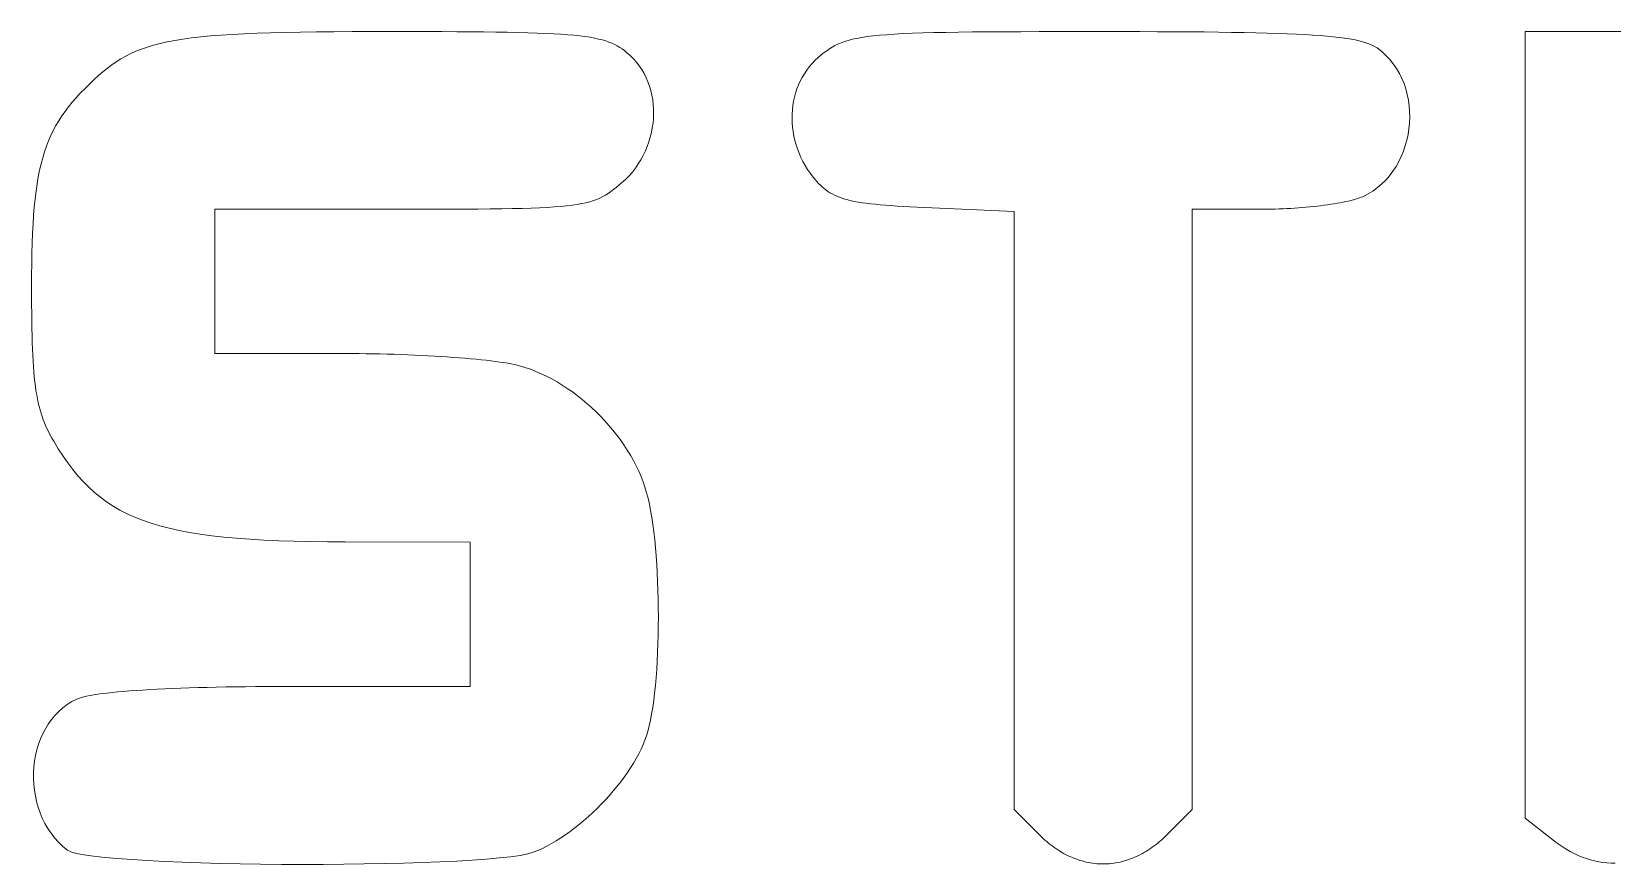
# Model space of a CAD drawing. Header units: millimetres. Extents: x -350 to 1050, y -3 to 474.
# Drawn here: x -209.5 to -186.57, y 108.55 to 120.64 of the extents above; entities that cross this region are included whole.
import ezdxf

# ---------------------------------------------------------------- set-up
doc = ezdxf.new("R2010")
doc.units = ezdxf.units.MM
doc.header["$MEASUREMENT"] = 0
doc.layers.add('Text', color=1, linetype='CONTINUOUS', lineweight=0, true_color=0xff0000)

msp = doc.modelspace()

# ---------------------------------------------------------------- linework, layer by layer
at = {"layer": 'Text'}
for p, q in [((-206.593, 120.6), (-206.419, 120.609)), ((-206.419, 120.609), (-206.234, 120.617)), ((-206.234, 120.617), (-206.037, 120.623)), ((-206.037, 120.623), (-205.828, 120.628)), ((-205.828, 120.628), (-205.605, 120.632)), ((-205.605, 120.632), (-205.369, 120.636)), ((-205.369, 120.636), (-205.119, 120.638)), ((-205.119, 120.638), (-204.854, 120.64)), ((-204.854, 120.64), (-204.574, 120.641)), ((-204.574, 120.641), (-204.278, 120.641)), ((-204.278, 120.641), (-204.022, 120.641)), ((-204.022, 120.641), (-203.78, 120.64)), ((-203.78, 120.64), (-203.552, 120.64)), ((-203.552, 120.64), (-203.337, 120.639)), ((-203.337, 120.639), (-203.136, 120.638)), ((-203.136, 120.638), (-202.947, 120.636)), ((-202.947, 120.636), (-202.769, 120.634)), ((-202.769, 120.634), (-202.604, 120.631)), ((-202.604, 120.631), (-202.449, 120.628)), ((-202.449, 120.628), (-202.305, 120.624)), ((-202.305, 120.624), (-202.171, 120.62)), ((-202.171, 120.62), (-202.047, 120.615)), ((-202.047, 120.615), (-201.931, 120.609)), ((-201.931, 120.609), (-201.825, 120.603)), ((-196.986, 120.604), (-196.862, 120.611)), ((-196.862, 120.611), (-196.726, 120.616)), ((-196.726, 120.616), (-196.578, 120.621)), ((-196.578, 120.621), (-196.418, 120.626)), ((-196.418, 120.626), (-196.245, 120.629)), ((-196.245, 120.629), (-196.058, 120.632)), ((-196.058, 120.632), (-195.856, 120.635)), ((-195.856, 120.635), (-195.639, 120.637)), ((-195.639, 120.637), (-195.405, 120.638)), ((-195.405, 120.638), (-195.155, 120.639)), ((-195.155, 120.639), (-194.888, 120.64)), ((-194.888, 120.64), (-194.603, 120.641)), ((-194.603, 120.641), (-194.299, 120.641)), ((-194.299, 120.641), (-193.975, 120.641)), ((-193.975, 120.641), (-193.696, 120.641)), ((-193.696, 120.641), (-193.43, 120.64)), ((-193.43, 120.64), (-193.177, 120.639)), ((-193.177, 120.639), (-192.937, 120.638)), ((-192.937, 120.638), (-192.709, 120.637)), ((-192.709, 120.637), (-192.494, 120.635)), ((-192.494, 120.635), (-192.289, 120.633)), ((-192.289, 120.633), (-192.097, 120.63)), ((-192.097, 120.63), (-191.915, 120.627)), ((-191.915, 120.627), (-191.744, 120.623)), ((-191.744, 120.623), (-191.583, 120.619)), ((-191.583, 120.619), (-191.432, 120.615)), ((-191.432, 120.615), (-191.29, 120.609)), ((-191.29, 120.609), (-191.158, 120.604)), ((-187.84, 114.934), (-187.84, 120.641)), ((-187.84, 120.641), (-184.402, 120.641)), ((-207.99, 120.356), (-207.91, 120.388)), ((-207.91, 120.388), (-207.824, 120.417)), ((-207.824, 120.417), (-207.734, 120.444)), ((-207.734, 120.444), (-207.638, 120.469)), ((-207.638, 120.469), (-207.535, 120.492)), ((-207.535, 120.492), (-207.426, 120.513)), ((-207.426, 120.513), (-207.309, 120.532)), ((-207.309, 120.532), (-207.184, 120.549)), ((-207.184, 120.549), (-207.05, 120.564)), ((-207.05, 120.564), (-206.908, 120.578)), ((-206.908, 120.578), (-206.755, 120.59)), ((-206.755, 120.59), (-206.593, 120.6)), ((-201.825, 120.603), (-201.726, 120.596)), ((-201.726, 120.596), (-201.635, 120.587)), ((-201.635, 120.587), (-201.552, 120.579)), ((-201.552, 120.579), (-201.475, 120.569)), ((-201.475, 120.569), (-201.404, 120.558)), ((-201.404, 120.558), (-201.34, 120.546)), ((-201.34, 120.546), (-201.28, 120.533)), ((-201.28, 120.533), (-201.225, 120.52)), ((-201.225, 120.52), (-201.175, 120.505)), ((-201.175, 120.505), (-201.129, 120.488)), ((-201.129, 120.488), (-201.086, 120.471)), ((-201.086, 120.471), (-201.046, 120.453)), ((-201.046, 120.453), (-201.008, 120.433)), ((-201.008, 120.433), (-200.973, 120.411)), ((-200.973, 120.411), (-200.939, 120.389)), ((-200.939, 120.389), (-200.906, 120.365)), ((-197.971, 120.364), (-197.932, 120.39)), ((-197.932, 120.39), (-197.893, 120.415)), ((-197.893, 120.415), (-197.852, 120.438)), ((-197.852, 120.438), (-197.809, 120.459)), ((-197.809, 120.459), (-197.763, 120.478)), ((-197.763, 120.478), (-197.713, 120.497)), ((-197.713, 120.497), (-197.659, 120.513)), ((-197.659, 120.513), (-197.6, 120.529)), ((-197.6, 120.529), (-197.535, 120.543)), ((-197.535, 120.543), (-197.463, 120.556)), ((-197.463, 120.556), (-197.385, 120.568)), ((-197.385, 120.568), (-197.298, 120.578)), ((-197.298, 120.578), (-197.204, 120.588)), ((-197.204, 120.588), (-197.1, 120.596)), ((-197.1, 120.596), (-196.986, 120.604)), ((-191.158, 120.604), (-191.035, 120.598)), ((-191.035, 120.598), (-190.92, 120.591)), ((-190.92, 120.591), (-190.813, 120.583)), ((-190.813, 120.583), (-190.715, 120.575)), ((-190.715, 120.575), (-190.624, 120.566)), ((-190.624, 120.566), (-190.54, 120.557)), ((-190.54, 120.557), (-190.462, 120.547)), ((-190.462, 120.547), (-190.391, 120.536)), ((-190.391, 120.536), (-190.327, 120.524)), ((-190.327, 120.524), (-190.268, 120.512)), ((-190.268, 120.512), (-190.214, 120.499)), ((-190.214, 120.499), (-190.166, 120.485)), ((-190.166, 120.485), (-190.122, 120.47)), ((-190.122, 120.47), (-190.083, 120.455)), ((-190.083, 120.455), (-190.048, 120.438)), ((-190.048, 120.438), (-190.016, 120.421)), ((-190.016, 120.421), (-189.988, 120.403)), ((-189.988, 120.403), (-189.921, 120.352)), ((-208.405, 120.109), (-208.341, 120.157)), ((-208.341, 120.157), (-208.276, 120.202)), ((-208.276, 120.202), (-208.209, 120.245)), ((-208.209, 120.245), (-208.139, 120.284)), ((-208.139, 120.284), (-208.066, 120.321)), ((-208.066, 120.321), (-207.99, 120.356)), ((-200.906, 120.365), (-200.873, 120.339)), ((-200.873, 120.339), (-200.822, 120.295)), ((-200.822, 120.295), (-200.774, 120.247)), ((-200.774, 120.247), (-200.73, 120.197)), ((-200.73, 120.197), (-200.689, 120.144)), ((-198.224, 120.13), (-198.184, 120.178)), ((-198.184, 120.178), (-198.141, 120.223)), ((-198.141, 120.223), (-198.096, 120.266)), ((-198.096, 120.266), (-198.047, 120.307)), ((-198.047, 120.307), (-198.009, 120.337)), ((-198.009, 120.337), (-197.971, 120.364)), ((-189.921, 120.352), (-189.86, 120.296)), ((-189.86, 120.296), (-189.803, 120.236)), ((-189.803, 120.236), (-189.752, 120.173)), ((-189.752, 120.173), (-189.706, 120.105)), ((-208.666, 119.878), (-208.595, 119.945)), ((-208.595, 119.945), (-208.531, 120.003)), ((-208.531, 120.003), (-208.468, 120.058)), ((-208.468, 120.058), (-208.405, 120.109)), ((-200.689, 120.144), (-200.652, 120.089)), ((-200.652, 120.089), (-200.619, 120.031)), ((-200.619, 120.031), (-200.589, 119.972)), ((-200.589, 119.972), (-200.563, 119.911)), ((-198.38, 119.866), (-198.355, 119.922)), ((-198.355, 119.922), (-198.327, 119.976)), ((-198.327, 119.976), (-198.295, 120.029)), ((-198.295, 120.029), (-198.261, 120.081)), ((-198.261, 120.081), (-198.224, 120.13)), ((-189.706, 120.105), (-189.664, 120.035)), ((-189.664, 120.035), (-189.628, 119.962)), ((-189.628, 119.962), (-189.597, 119.886)), ((-208.857, 119.68), (-208.797, 119.746)), ((-208.797, 119.746), (-208.733, 119.812)), ((-208.733, 119.812), (-208.666, 119.878)), ((-200.563, 119.911), (-200.541, 119.848)), ((-200.541, 119.848), (-200.522, 119.784)), ((-200.522, 119.784), (-200.507, 119.719)), ((-200.507, 119.719), (-200.495, 119.652)), ((-198.451, 119.629), (-198.438, 119.69)), ((-198.438, 119.69), (-198.421, 119.749)), ((-198.421, 119.749), (-198.402, 119.808)), ((-198.402, 119.808), (-198.38, 119.866)), ((-189.597, 119.886), (-189.571, 119.808)), ((-189.571, 119.808), (-189.55, 119.728)), ((-189.55, 119.728), (-189.534, 119.647)), ((-209.066, 119.416), (-209.018, 119.483)), ((-209.018, 119.483), (-208.968, 119.549)), ((-208.968, 119.549), (-208.914, 119.615)), ((-208.914, 119.615), (-208.857, 119.68)), ((-200.495, 119.652), (-200.487, 119.585)), ((-200.487, 119.585), (-200.482, 119.517)), ((-200.482, 119.517), (-200.481, 119.449)), ((-198.472, 119.443), (-198.468, 119.505)), ((-198.468, 119.505), (-198.461, 119.568)), ((-198.461, 119.568), (-198.451, 119.629)), ((-189.534, 119.647), (-189.523, 119.564)), ((-189.523, 119.564), (-189.516, 119.481)), ((-189.516, 119.481), (-189.515, 119.398)), ((-209.19, 119.206), (-209.151, 119.278)), ((-209.151, 119.278), (-209.11, 119.347)), ((-209.11, 119.347), (-209.066, 119.416)), ((-200.5, 119.243), (-200.513, 119.174)), ((-200.49, 119.311), (-200.5, 119.243)), ((-200.484, 119.38), (-200.49, 119.311)), ((-200.481, 119.449), (-200.484, 119.38)), ((-198.474, 119.379), (-198.472, 119.443)), ((-198.472, 119.316), (-198.474, 119.379)), ((-198.467, 119.253), (-198.472, 119.316)), ((-198.459, 119.189), (-198.467, 119.253)), ((-189.526, 119.231), (-189.539, 119.148)), ((-189.518, 119.314), (-189.526, 119.231)), ((-189.515, 119.398), (-189.518, 119.314)), ((-209.289, 118.977), (-209.259, 119.056)), ((-209.259, 119.056), (-209.226, 119.132)), ((-209.226, 119.132), (-209.19, 119.206)), ((-200.55, 119.039), (-200.574, 118.973)), ((-200.53, 119.107), (-200.55, 119.039)), ((-200.513, 119.174), (-200.53, 119.107)), ((-198.447, 119.125), (-198.459, 119.189)), ((-198.433, 119.062), (-198.447, 119.125)), ((-198.416, 118.999), (-198.433, 119.062)), ((-189.556, 119.066), (-189.578, 118.986)), ((-189.539, 119.148), (-189.556, 119.066)), ((-209.367, 118.722), (-209.343, 118.81)), ((-209.343, 118.81), (-209.317, 118.895)), ((-209.317, 118.895), (-209.289, 118.977)), ((-200.666, 118.781), (-200.704, 118.72)), ((-200.632, 118.844), (-200.666, 118.781)), ((-200.601, 118.908), (-200.632, 118.844)), ((-200.574, 118.973), (-200.601, 118.908)), ((-198.395, 118.937), (-198.416, 118.999)), ((-198.372, 118.875), (-198.395, 118.937)), ((-198.345, 118.815), (-198.372, 118.875)), ((-198.316, 118.755), (-198.345, 118.815)), ((-189.636, 118.83), (-189.672, 118.755)), ((-189.605, 118.907), (-189.636, 118.83)), ((-189.578, 118.986), (-189.605, 118.907)), ((-209.407, 118.532), (-209.388, 118.629)), ((-209.388, 118.629), (-209.367, 118.722)), ((-200.838, 118.548), (-200.89, 118.496)), ((-200.79, 118.603), (-200.838, 118.548)), ((-200.745, 118.661), (-200.79, 118.603)), ((-200.704, 118.72), (-200.745, 118.661)), ((-198.283, 118.696), (-198.316, 118.755)), ((-198.247, 118.638), (-198.283, 118.696)), ((-198.207, 118.581), (-198.247, 118.638)), ((-198.165, 118.526), (-198.207, 118.581)), ((-189.806, 118.549), (-189.86, 118.487)), ((-189.757, 118.614), (-189.806, 118.549)), ((-189.712, 118.683), (-189.757, 118.614)), ((-189.672, 118.755), (-189.712, 118.683)), ((-209.452, 118.214), (-209.439, 118.325)), ((-209.439, 118.325), (-209.424, 118.431)), ((-209.424, 118.431), (-209.407, 118.532)), ((-201.101, 118.319), (-201.139, 118.293)), ((-201.063, 118.348), (-201.101, 118.319)), ((-201.025, 118.378), (-201.063, 118.348)), ((-200.986, 118.411), (-201.025, 118.378)), ((-200.945, 118.445), (-200.986, 118.411)), ((-200.89, 118.496), (-200.945, 118.445)), ((-198.139, 118.495), (-198.165, 118.526)), ((-198.114, 118.466), (-198.139, 118.495)), ((-198.088, 118.438), (-198.114, 118.466)), ((-198.062, 118.412), (-198.088, 118.438)), ((-198.036, 118.387), (-198.062, 118.412)), ((-198.009, 118.364), (-198.036, 118.387)), ((-197.982, 118.342), (-198.009, 118.364)), ((-197.953, 118.321), (-197.982, 118.342)), ((-197.923, 118.302), (-197.953, 118.321)), ((-190.047, 118.327), (-190.119, 118.284)), ((-189.981, 118.376), (-190.047, 118.327)), ((-189.918, 118.429), (-189.981, 118.376)), ((-189.86, 118.487), (-189.918, 118.429)), ((-209.474, 117.975), (-209.464, 118.098)), ((-209.464, 118.098), (-209.452, 118.214)), ((-202.138, 118.084), (-202.259, 118.079)), ((-202.027, 118.089), (-202.138, 118.084)), ((-201.924, 118.096), (-202.027, 118.089)), ((-201.83, 118.103), (-201.924, 118.096)), ((-201.743, 118.111), (-201.83, 118.103)), ((-201.664, 118.121), (-201.743, 118.111)), ((-201.591, 118.132), (-201.664, 118.121)), ((-201.525, 118.144), (-201.591, 118.132)), ((-201.463, 118.157), (-201.525, 118.144)), ((-201.407, 118.172), (-201.463, 118.157)), ((-201.355, 118.188), (-201.407, 118.172)), ((-201.307, 118.205), (-201.355, 118.188)), ((-201.262, 118.225), (-201.307, 118.205)), ((-201.219, 118.246), (-201.262, 118.225)), ((-201.178, 118.269), (-201.219, 118.246)), ((-201.139, 118.293), (-201.178, 118.269)), ((-197.892, 118.284), (-197.923, 118.302)), ((-197.859, 118.267), (-197.892, 118.284)), ((-197.824, 118.251), (-197.859, 118.267)), ((-197.787, 118.236), (-197.824, 118.251)), ((-197.748, 118.222), (-197.787, 118.236)), ((-197.707, 118.209), (-197.748, 118.222)), ((-197.663, 118.197), (-197.707, 118.209)), ((-197.616, 118.186), (-197.663, 118.197)), ((-197.566, 118.176), (-197.616, 118.186)), ((-197.513, 118.166), (-197.566, 118.176)), ((-197.457, 118.157), (-197.513, 118.166)), ((-197.397, 118.149), (-197.457, 118.157)), ((-197.333, 118.141), (-197.397, 118.149)), ((-197.265, 118.134), (-197.333, 118.141)), ((-197.193, 118.127), (-197.265, 118.134)), ((-197.116, 118.121), (-197.193, 118.127)), ((-197.035, 118.115), (-197.116, 118.121)), ((-196.95, 118.109), (-197.035, 118.115)), ((-196.859, 118.104), (-196.95, 118.109)), ((-196.763, 118.099), (-196.859, 118.104)), ((-196.661, 118.094), (-196.763, 118.099)), ((-196.554, 118.089), (-196.661, 118.094)), ((-195.25, 118.029), (-196.554, 118.089)), ((-191.128, 118.083), (-191.184, 118.079)), ((-191.073, 118.087), (-191.128, 118.083)), ((-191.018, 118.092), (-191.073, 118.087)), ((-190.964, 118.097), (-191.018, 118.092)), ((-190.911, 118.102), (-190.964, 118.097)), ((-190.858, 118.108), (-190.911, 118.102)), ((-190.807, 118.114), (-190.858, 118.108)), ((-190.756, 118.12), (-190.807, 118.114)), ((-190.707, 118.127), (-190.756, 118.12)), ((-190.659, 118.134), (-190.707, 118.127)), ((-190.612, 118.141), (-190.659, 118.134)), ((-190.567, 118.149), (-190.612, 118.141)), ((-190.523, 118.156), (-190.567, 118.149)), ((-190.481, 118.164), (-190.523, 118.156)), ((-190.441, 118.173), (-190.481, 118.164)), ((-190.402, 118.181), (-190.441, 118.173)), ((-190.366, 118.19), (-190.402, 118.181)), ((-190.332, 118.199), (-190.366, 118.19)), ((-190.299, 118.208), (-190.332, 118.199)), ((-190.269, 118.217), (-190.299, 118.208)), ((-190.242, 118.226), (-190.269, 118.217)), ((-190.217, 118.236), (-190.242, 118.226)), ((-190.194, 118.245), (-190.217, 118.236)), ((-190.119, 118.284), (-190.194, 118.245)), ((-209.482, 117.847), (-209.474, 117.975)), ((-204.118, 118.063), (-206.848, 118.063)), ((-206.848, 118.063), (-206.848, 117.016)), ((-203.871, 118.064), (-204.118, 118.063)), ((-203.638, 118.064), (-203.871, 118.064)), ((-203.421, 118.064), (-203.638, 118.064)), ((-203.217, 118.065), (-203.421, 118.064)), ((-203.027, 118.066), (-203.217, 118.065)), ((-202.85, 118.067), (-203.027, 118.066)), ((-202.685, 118.069), (-202.85, 118.067)), ((-202.532, 118.072), (-202.685, 118.069)), ((-202.39, 118.075), (-202.532, 118.072)), ((-202.259, 118.079), (-202.39, 118.075)), ((-195.25, 113.69), (-195.25, 118.029)), ((-191.633, 118.063), (-192.672, 118.063)), ((-192.672, 118.063), (-192.672, 113.707)), ((-191.577, 118.064), (-191.633, 118.063)), ((-191.521, 118.064), (-191.577, 118.064)), ((-191.465, 118.066), (-191.521, 118.064)), ((-191.409, 118.067), (-191.465, 118.066)), ((-191.352, 118.07), (-191.409, 118.067)), ((-191.296, 118.072), (-191.352, 118.07)), ((-191.24, 118.075), (-191.296, 118.072)), ((-191.184, 118.079), (-191.24, 118.075)), ((-209.494, 117.572), (-209.489, 117.713)), ((-209.489, 117.713), (-209.482, 117.847)), ((-209.501, 117.269), (-209.498, 117.424)), ((-209.498, 117.424), (-209.494, 117.572)), ((-209.503, 117.106), (-209.501, 117.269)), ((-209.503, 116.936), (-209.503, 117.106)), ((-206.848, 117.016), (-206.848, 115.969)), ((-209.503, 116.803), (-209.503, 116.936)), ((-209.503, 116.677), (-209.503, 116.803)), ((-209.502, 116.556), (-209.503, 116.677)), ((-209.501, 116.441), (-209.502, 116.556)), ((-209.499, 116.332), (-209.501, 116.441)), ((-209.497, 116.228), (-209.499, 116.332)), ((-209.494, 116.129), (-209.497, 116.228)), ((-209.491, 116.034), (-209.494, 116.129)), ((-209.487, 115.945), (-209.491, 116.034)), ((-209.482, 115.86), (-209.487, 115.945)), ((-209.477, 115.779), (-209.482, 115.86)), ((-206.848, 115.969), (-204.955, 115.968)), ((-204.955, 115.968), (-204.854, 115.968)), ((-204.854, 115.968), (-204.752, 115.967)), ((-204.752, 115.967), (-204.651, 115.966)), ((-204.651, 115.966), (-204.549, 115.964)), ((-204.549, 115.964), (-204.447, 115.962)), ((-204.447, 115.962), (-204.346, 115.96)), ((-204.346, 115.96), (-204.245, 115.957)), ((-204.245, 115.957), (-204.145, 115.953)), ((-204.145, 115.953), (-204.045, 115.949)), ((-204.045, 115.949), (-203.947, 115.945)), ((-203.947, 115.945), (-203.85, 115.941)), ((-203.85, 115.941), (-203.754, 115.936)), ((-203.754, 115.936), (-203.659, 115.931)), ((-203.659, 115.931), (-203.567, 115.925)), ((-203.567, 115.925), (-203.476, 115.919)), ((-203.476, 115.919), (-203.387, 115.913)), ((-203.387, 115.913), (-203.301, 115.906)), ((-203.301, 115.906), (-203.217, 115.899)), ((-203.217, 115.899), (-203.135, 115.892)), ((-203.135, 115.892), (-203.056, 115.885)), ((-203.056, 115.885), (-202.981, 115.877)), ((-202.981, 115.877), (-202.908, 115.87)), ((-202.908, 115.87), (-202.839, 115.862)), ((-202.839, 115.862), (-202.773, 115.853)), ((-202.773, 115.853), (-202.711, 115.845)), ((-202.711, 115.845), (-202.653, 115.836)), ((-202.653, 115.836), (-202.598, 115.827)), ((-202.598, 115.827), (-202.548, 115.818)), ((-202.548, 115.818), (-202.503, 115.809)), ((-202.503, 115.809), (-202.462, 115.8)), ((-202.462, 115.8), (-202.425, 115.791)), ((-202.425, 115.791), (-202.347, 115.767)), ((-209.471, 115.702), (-209.477, 115.779)), ((-209.464, 115.629), (-209.471, 115.702)), ((-209.457, 115.559), (-209.464, 115.629)), ((-202.347, 115.767), (-202.268, 115.74)), ((-202.268, 115.74), (-202.19, 115.709)), ((-202.19, 115.709), (-202.112, 115.676)), ((-202.112, 115.676), (-202.035, 115.639)), ((-202.035, 115.639), (-201.958, 115.599)), ((-201.958, 115.599), (-201.882, 115.556)), ((-209.449, 115.492), (-209.457, 115.559)), ((-209.44, 115.429), (-209.449, 115.492)), ((-209.43, 115.369), (-209.44, 115.429)), ((-209.419, 115.311), (-209.43, 115.369)), ((-201.882, 115.556), (-201.807, 115.51)), ((-201.807, 115.51), (-201.733, 115.462)), ((-201.733, 115.462), (-201.66, 115.411)), ((-201.66, 115.411), (-201.588, 115.358)), ((-201.588, 115.358), (-201.518, 115.302)), ((-209.407, 115.255), (-209.419, 115.311)), ((-209.395, 115.202), (-209.407, 115.255)), ((-209.381, 115.151), (-209.395, 115.202)), ((-209.366, 115.101), (-209.381, 115.151)), ((-201.518, 115.302), (-201.449, 115.244)), ((-201.449, 115.244), (-201.382, 115.184)), ((-201.382, 115.184), (-201.316, 115.122)), ((-201.316, 115.122), (-201.252, 115.058)), ((-209.351, 115.053), (-209.366, 115.101)), ((-209.334, 115.006), (-209.351, 115.053)), ((-209.316, 114.961), (-209.334, 115.006)), ((-209.297, 114.916), (-209.316, 114.961)), ((-209.277, 114.872), (-209.297, 114.916)), ((-201.252, 115.058), (-201.19, 114.992)), ((-201.19, 114.992), (-201.13, 114.925)), ((-201.13, 114.925), (-201.072, 114.856)), ((-187.84, 109.227), (-187.84, 114.934)), ((-209.255, 114.828), (-209.277, 114.872)), ((-209.233, 114.785), (-209.255, 114.828)), ((-209.209, 114.741), (-209.233, 114.785)), ((-209.183, 114.698), (-209.209, 114.741)), ((-209.116, 114.586), (-209.183, 114.698)), ((-201.072, 114.856), (-201.016, 114.785)), ((-201.016, 114.785), (-200.963, 114.714)), ((-200.963, 114.714), (-200.912, 114.641)), ((-209.047, 114.48), (-209.116, 114.586)), ((-208.977, 114.38), (-209.047, 114.48)), ((-200.912, 114.641), (-200.863, 114.567)), ((-200.863, 114.567), (-200.818, 114.492)), ((-200.818, 114.492), (-200.775, 114.416)), ((-200.775, 114.416), (-200.735, 114.339)), ((-208.905, 114.285), (-208.977, 114.38)), ((-208.831, 114.195), (-208.905, 114.285)), ((-208.755, 114.11), (-208.831, 114.195)), ((-200.735, 114.339), (-200.698, 114.262)), ((-200.698, 114.262), (-200.664, 114.184)), ((-208.675, 114.03), (-208.755, 114.11)), ((-208.593, 113.954), (-208.675, 114.03)), ((-200.664, 114.184), (-200.634, 114.106)), ((-200.634, 114.106), (-200.607, 114.027)), ((-200.607, 114.027), (-200.583, 113.948)), ((-208.506, 113.883), (-208.593, 113.954)), ((-208.416, 113.817), (-208.506, 113.883)), ((-208.322, 113.755), (-208.416, 113.817)), ((-208.222, 113.697), (-208.322, 113.755)), ((-200.583, 113.948), (-200.562, 113.868)), ((-200.562, 113.868), (-200.543, 113.782)), ((-200.543, 113.782), (-200.525, 113.689)), ((-208.118, 113.643), (-208.222, 113.697)), ((-208.008, 113.594), (-208.118, 113.643)), ((-207.893, 113.548), (-208.008, 113.594)), ((-207.771, 113.506), (-207.893, 113.548)), ((-207.643, 113.467), (-207.771, 113.506)), ((-200.525, 113.689), (-200.508, 113.591)), ((-200.508, 113.591), (-200.493, 113.488)), ((-195.25, 109.35), (-195.25, 113.69)), ((-192.672, 113.707), (-192.672, 109.35)), ((-207.507, 113.432), (-207.643, 113.467)), ((-207.365, 113.4), (-207.507, 113.432)), ((-207.215, 113.372), (-207.365, 113.4)), ((-207.057, 113.347), (-207.215, 113.372)), ((-206.89, 113.324), (-207.057, 113.347)), ((-206.715, 113.304), (-206.89, 113.324)), ((-206.531, 113.288), (-206.715, 113.304)), ((-206.337, 113.273), (-206.531, 113.288)), ((-206.133, 113.261), (-206.337, 113.273)), ((-200.493, 113.488), (-200.479, 113.379)), ((-200.479, 113.379), (-200.466, 113.267)), ((-205.919, 113.252), (-206.133, 113.261)), ((-205.695, 113.245), (-205.919, 113.252)), ((-205.46, 113.239), (-205.695, 113.245)), ((-205.213, 113.236), (-205.46, 113.239)), ((-204.955, 113.235), (-205.213, 113.236)), ((-203.143, 113.231), (-204.955, 113.235)), ((-203.143, 112.184), (-203.143, 113.231)), ((-200.466, 113.267), (-200.455, 113.151)), ((-200.455, 113.151), (-200.445, 113.032)), ((-200.445, 113.032), (-200.436, 112.909)), ((-200.436, 112.909), (-200.429, 112.785)), ((-200.429, 112.785), (-200.423, 112.658)), ((-200.423, 112.658), (-200.418, 112.53)), ((-200.418, 112.53), (-200.415, 112.4)), ((-200.415, 112.4), (-200.413, 112.271)), ((-203.143, 111.137), (-203.143, 112.184)), ((-200.413, 112.271), (-200.412, 112.141)), ((-200.412, 112.141), (-200.413, 112.011)), ((-200.413, 112.011), (-200.415, 111.882)), ((-200.418, 111.755), (-200.423, 111.629)), ((-200.415, 111.882), (-200.418, 111.755)), ((-200.429, 111.505), (-200.436, 111.384)), ((-200.423, 111.629), (-200.429, 111.505)), ((-200.445, 111.265), (-200.455, 111.151)), ((-200.436, 111.384), (-200.445, 111.265)), ((-208.819, 110.964), (-208.786, 110.975)), ((-208.786, 110.975), (-208.748, 110.985)), ((-208.748, 110.985), (-208.705, 110.995)), ((-208.705, 110.995), (-208.656, 111.005)), ((-208.656, 111.005), (-208.601, 111.014)), ((-208.601, 111.014), (-208.542, 111.023)), ((-208.542, 111.023), (-208.478, 111.032)), ((-208.478, 111.032), (-208.408, 111.041)), ((-208.408, 111.041), (-208.334, 111.049)), ((-208.334, 111.049), (-208.254, 111.057)), ((-208.254, 111.057), (-208.17, 111.064)), ((-208.17, 111.064), (-208.082, 111.071)), ((-208.082, 111.071), (-207.988, 111.078)), ((-207.988, 111.078), (-207.891, 111.085)), ((-207.891, 111.085), (-207.789, 111.091)), ((-207.789, 111.091), (-207.682, 111.096)), ((-207.682, 111.096), (-207.572, 111.102)), ((-207.572, 111.102), (-207.457, 111.107)), ((-207.457, 111.107), (-207.338, 111.112)), ((-207.338, 111.112), (-207.216, 111.116)), ((-207.216, 111.116), (-207.089, 111.12)), ((-207.089, 111.12), (-206.959, 111.123)), ((-206.959, 111.123), (-206.825, 111.126)), ((-206.825, 111.126), (-206.688, 111.129)), ((-206.688, 111.129), (-206.547, 111.132)), ((-206.547, 111.132), (-206.403, 111.133)), ((-206.403, 111.133), (-206.255, 111.135)), ((-206.255, 111.135), (-206.104, 111.136)), ((-206.104, 111.136), (-205.95, 111.137)), ((-205.95, 111.137), (-205.793, 111.137)), ((-205.793, 111.137), (-203.143, 111.137)), ((-200.467, 111.04), (-200.48, 110.934)), ((-200.455, 111.151), (-200.467, 111.04)), ((-209.165, 110.717), (-209.11, 110.774)), ((-209.11, 110.774), (-209.05, 110.826)), ((-209.05, 110.826), (-208.986, 110.874)), ((-208.986, 110.874), (-208.918, 110.917)), ((-208.918, 110.917), (-208.846, 110.954)), ((-208.846, 110.954), (-208.819, 110.964)), ((-200.494, 110.833), (-200.51, 110.737)), ((-200.48, 110.934), (-200.494, 110.833)), ((-209.341, 110.45), (-209.304, 110.521)), ((-209.304, 110.521), (-209.262, 110.59)), ((-209.262, 110.59), (-209.216, 110.655)), ((-209.216, 110.655), (-209.165, 110.717)), ((-200.545, 110.563), (-200.565, 110.485)), ((-200.527, 110.647), (-200.545, 110.563)), ((-200.51, 110.737), (-200.527, 110.647)), ((-209.426, 110.219), (-209.402, 110.298)), ((-209.402, 110.298), (-209.374, 110.375)), ((-209.374, 110.375), (-209.341, 110.45)), ((-200.634, 110.292), (-200.664, 110.226)), ((-200.607, 110.358), (-200.634, 110.292)), ((-200.584, 110.422), (-200.607, 110.358)), ((-200.565, 110.485), (-200.584, 110.422)), ((-209.46, 110.055), (-209.445, 110.137)), ((-209.445, 110.137), (-209.426, 110.219)), ((-200.734, 110.092), (-200.774, 110.024)), ((-200.698, 110.159), (-200.734, 110.092)), ((-200.664, 110.226), (-200.698, 110.159)), ((-209.476, 109.802), (-209.475, 109.887)), ((-209.475, 109.887), (-209.469, 109.971)), ((-209.469, 109.971), (-209.46, 110.055)), ((-200.862, 109.889), (-200.909, 109.822)), ((-200.816, 109.957), (-200.862, 109.889)), ((-200.774, 110.024), (-200.816, 109.957)), ((-209.472, 109.717), (-209.476, 109.802)), ((-209.463, 109.632), (-209.472, 109.717)), ((-209.449, 109.548), (-209.463, 109.632)), ((-201.066, 109.622), (-201.123, 109.556)), ((-201.012, 109.688), (-201.066, 109.622)), ((-200.959, 109.754), (-201.012, 109.688)), ((-200.909, 109.822), (-200.959, 109.754)), ((-209.431, 109.465), (-209.449, 109.548)), ((-209.408, 109.383), (-209.431, 109.465)), ((-209.381, 109.303), (-209.408, 109.383)), ((-201.241, 109.429), (-201.302, 109.367)), ((-201.181, 109.492), (-201.241, 109.429)), ((-201.123, 109.556), (-201.181, 109.492)), ((-209.348, 109.225), (-209.381, 109.303)), ((-209.311, 109.149), (-209.348, 109.225)), ((-209.269, 109.075), (-209.311, 109.149)), ((-201.493, 109.191), (-201.558, 109.136)), ((-201.428, 109.248), (-201.493, 109.191)), ((-201.364, 109.307), (-201.428, 109.248)), ((-201.302, 109.367), (-201.364, 109.307)), ((-194.854, 108.955), (-195.25, 109.35)), ((-192.672, 109.35), (-193.068, 108.955)), ((-187.415, 108.893), (-187.84, 109.227)), ((-209.222, 109.005), (-209.269, 109.075)), ((-209.17, 108.938), (-209.222, 109.005)), ((-209.113, 108.875), (-209.17, 108.938)), ((-201.826, 108.94), (-201.893, 108.897)), ((-201.758, 108.985), (-201.826, 108.94)), ((-201.691, 109.033), (-201.758, 108.985)), ((-201.624, 109.084), (-201.691, 109.033)), ((-201.558, 109.136), (-201.624, 109.084)), ((-194.83, 108.931), (-194.854, 108.955)), ((-194.854, 108.955), (-194.854, 108.955)), ((-194.805, 108.908), (-194.83, 108.931)), ((-193.092, 108.931), (-193.117, 108.908)), ((-193.068, 108.955), (-193.092, 108.931)), ((-209.051, 108.816), (-209.113, 108.875)), ((-208.984, 108.761), (-209.051, 108.816)), ((-208.935, 108.737), (-208.984, 108.761)), ((-208.984, 108.761), (-208.984, 108.761)), ((-208.854, 108.714), (-208.935, 108.737)), ((-208.743, 108.693), (-208.854, 108.714)), ((-208.606, 108.673), (-208.743, 108.693)), ((-202.417, 108.685), (-202.555, 108.665)), ((-202.307, 108.707), (-202.417, 108.685)), ((-202.227, 108.73), (-202.307, 108.707)), ((-202.161, 108.757), (-202.227, 108.73)), ((-202.095, 108.787), (-202.161, 108.757)), ((-202.028, 108.82), (-202.095, 108.787)), ((-201.961, 108.857), (-202.028, 108.82)), ((-201.893, 108.897), (-201.961, 108.857)), ((-194.78, 108.885), (-194.805, 108.908)), ((-194.754, 108.864), (-194.78, 108.885)), ((-194.728, 108.843), (-194.754, 108.864)), ((-194.701, 108.822), (-194.728, 108.843)), ((-194.674, 108.802), (-194.701, 108.822)), ((-194.647, 108.783), (-194.674, 108.802)), ((-194.619, 108.765), (-194.647, 108.783)), ((-194.591, 108.747), (-194.619, 108.765)), ((-194.563, 108.73), (-194.591, 108.747)), ((-194.534, 108.714), (-194.563, 108.73)), ((-194.505, 108.699), (-194.534, 108.714)), ((-194.476, 108.684), (-194.505, 108.699)), ((-194.447, 108.67), (-194.476, 108.684)), ((-193.446, 108.684), (-193.475, 108.67)), ((-193.417, 108.699), (-193.446, 108.684)), ((-193.388, 108.714), (-193.417, 108.699)), ((-193.359, 108.73), (-193.388, 108.714)), ((-193.331, 108.747), (-193.359, 108.73)), ((-193.303, 108.765), (-193.331, 108.747)), ((-193.275, 108.783), (-193.303, 108.765)), ((-193.248, 108.802), (-193.275, 108.783)), ((-193.221, 108.822), (-193.248, 108.802)), ((-193.194, 108.843), (-193.221, 108.822)), ((-193.168, 108.864), (-193.194, 108.843)), ((-193.142, 108.885), (-193.168, 108.864)), ((-193.117, 108.908), (-193.142, 108.885)), ((-187.359, 108.851), (-187.415, 108.893)), ((-187.415, 108.893), (-187.415, 108.893)), ((-187.303, 108.812), (-187.359, 108.851)), ((-187.246, 108.776), (-187.303, 108.812)), ((-187.188, 108.742), (-187.246, 108.776)), ((-187.129, 108.712), (-187.188, 108.742)), ((-187.071, 108.684), (-187.129, 108.712)), ((-187.012, 108.66), (-187.071, 108.684)), ((-208.442, 108.655), (-208.606, 108.673)), ((-208.256, 108.638), (-208.442, 108.655)), ((-208.048, 108.623), (-208.256, 108.638)), ((-207.822, 108.609), (-208.048, 108.623)), ((-207.578, 108.597), (-207.822, 108.609)), ((-207.32, 108.586), (-207.578, 108.597)), ((-207.049, 108.577), (-207.32, 108.586)), ((-206.767, 108.569), (-207.049, 108.577)), ((-206.478, 108.563), (-206.767, 108.569)), ((-206.181, 108.558), (-206.478, 108.563)), ((-205.881, 108.555), (-206.181, 108.558)), ((-205.579, 108.554), (-205.881, 108.555)), ((-205.276, 108.554), (-205.579, 108.554)), ((-204.976, 108.556), (-205.276, 108.554)), ((-204.68, 108.56), (-204.976, 108.556)), ((-204.39, 108.565), (-204.68, 108.56)), ((-204.109, 108.571), (-204.39, 108.565)), ((-203.838, 108.58), (-204.109, 108.571)), ((-203.58, 108.59), (-203.838, 108.58)), ((-203.337, 108.601), (-203.58, 108.59)), ((-203.111, 108.615), (-203.337, 108.601)), ((-202.904, 108.63), (-203.111, 108.615)), ((-202.718, 108.647), (-202.904, 108.63)), ((-202.555, 108.665), (-202.718, 108.647)), ((-194.417, 108.657), (-194.447, 108.67)), ((-194.387, 108.645), (-194.417, 108.657)), ((-194.357, 108.633), (-194.387, 108.645)), ((-194.327, 108.623), (-194.357, 108.633)), ((-194.297, 108.613), (-194.327, 108.623)), ((-194.267, 108.604), (-194.297, 108.613)), ((-194.236, 108.595), (-194.267, 108.604)), ((-194.206, 108.588), (-194.236, 108.595)), ((-194.175, 108.581), (-194.206, 108.588)), ((-194.144, 108.576), (-194.175, 108.581)), ((-194.114, 108.571), (-194.144, 108.576)), ((-194.083, 108.567), (-194.114, 108.571)), ((-194.052, 108.564), (-194.083, 108.567)), ((-194.022, 108.561), (-194.052, 108.564)), ((-193.991, 108.56), (-194.022, 108.561)), ((-193.961, 108.56), (-193.991, 108.56)), ((-193.931, 108.56), (-193.961, 108.56)), ((-193.9, 108.561), (-193.931, 108.56)), ((-193.869, 108.564), (-193.9, 108.561)), ((-193.839, 108.567), (-193.869, 108.564)), ((-193.808, 108.571), (-193.839, 108.567)), ((-193.778, 108.576), (-193.808, 108.571)), ((-193.747, 108.581), (-193.778, 108.576)), ((-193.716, 108.588), (-193.747, 108.581)), ((-193.686, 108.595), (-193.716, 108.588)), ((-193.655, 108.604), (-193.686, 108.595)), ((-193.625, 108.613), (-193.655, 108.604)), ((-193.595, 108.623), (-193.625, 108.613)), ((-193.565, 108.633), (-193.595, 108.623)), ((-193.535, 108.645), (-193.565, 108.633)), ((-193.505, 108.657), (-193.535, 108.645)), ((-193.475, 108.67), (-193.505, 108.657)), ((-186.952, 108.638), (-187.012, 108.66)), ((-186.893, 108.62), (-186.952, 108.638)), ((-186.833, 108.604), (-186.893, 108.62)), ((-186.773, 108.592), (-186.833, 108.604)), ((-186.713, 108.582), (-186.773, 108.592)), ((-186.654, 108.575), (-186.713, 108.582)), ((-186.594, 108.571), (-186.654, 108.575)), ((-186.534, 108.571), (-186.594, 108.571))]:
    msp.add_line(p, q, dxfattribs=at)

doc.saveas('drawing.dxf')
